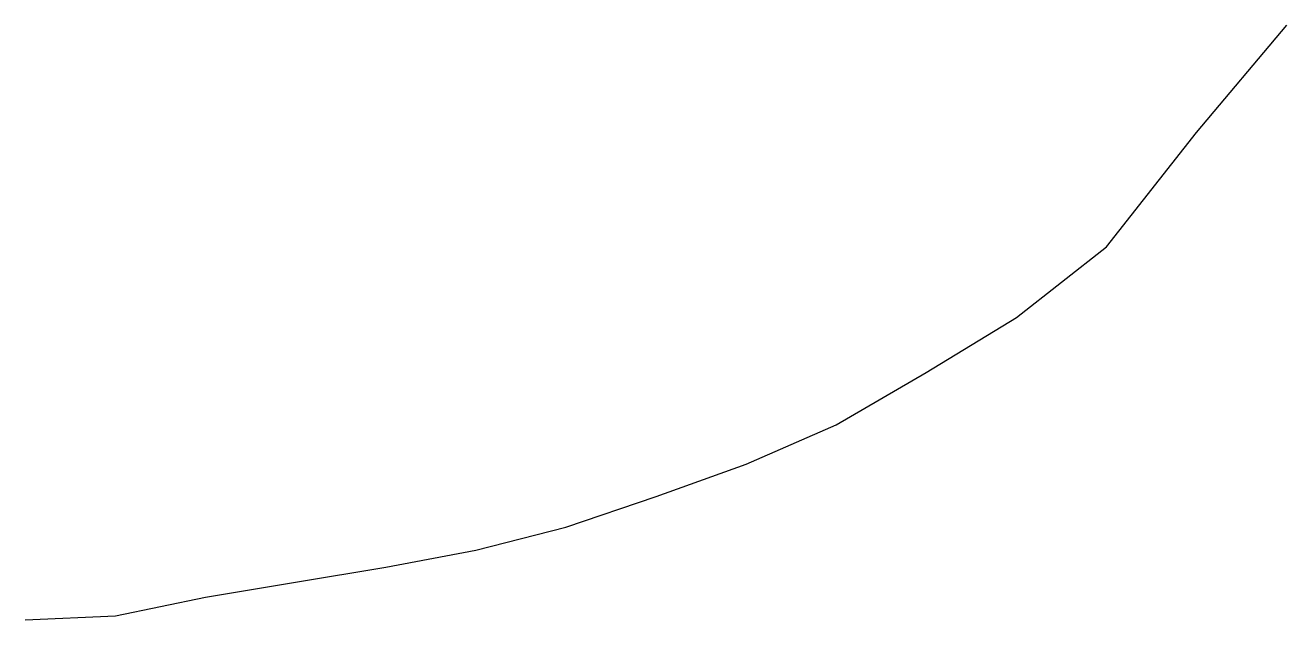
# Model space of a CAD drawing. Header units: metres. Extents: x 0 to 82.6, y -39 to 0.
import ezdxf

# ---------------------------------------------------------------- set-up
doc = ezdxf.new("R2010")
doc.units = ezdxf.units.M

msp = doc.modelspace()

# ---------------------------------------------------------------- linework, layer by layer
msp.add_lwpolyline([(0, -38.95), (5.9, -38.7), (11.8, -37.46), (17.7, -36.49), (23.6, -35.51), (29.5, -34.4), (35.4, -32.89), (41.3, -30.87), (47.2, -28.76), (53.1, -26.18), (59, -22.75), (64.9, -19.14), (70.8, -14.51), (76.7, -7.03), (82.6, 0)])

doc.saveas('drawing.dxf')
